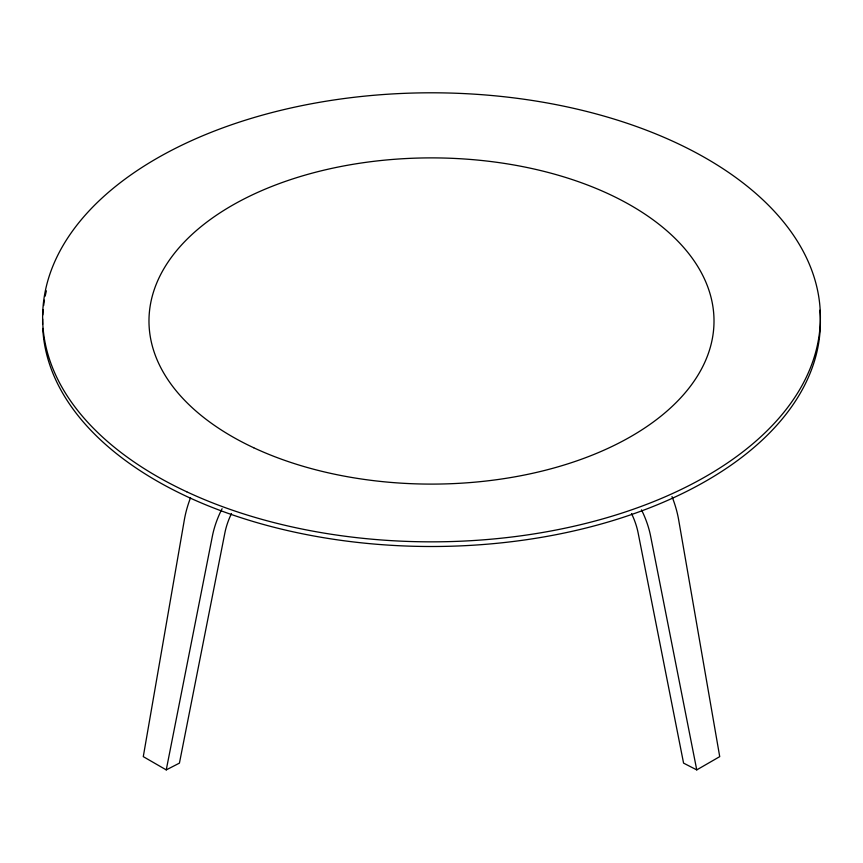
<?xml version="1.0" encoding="UTF-8"?>
<svg xmlns="http://www.w3.org/2000/svg" width="863" height="863" viewBox="0 0 863 863"><rect width="100%" height="100%" fill="white"/><g stroke="black" fill="none" stroke-linecap="round" stroke-linejoin="round"><path stroke-width="1.29" d="M190.54 497.746A74.347 40.345 -62.8 0 0 184.337 519.893L143.28 756.635L166.246 769.893L212.395 536.096A74.347 45.351 -57 0 1 222.082 508.717M631.511 513.55A57.185 34.887 57 0 1 638.135 532.956L683.572 763.119L696.754 769.893L719.72 756.635L678.663 519.893A74.347 40.345 62.8 0 0 671.997 496.57M166.246 769.893L179.428 763.119L224.865 532.956A57.185 34.887 -57 0 1 231.489 513.55M696.754 769.893L650.605 536.096A74.347 45.351 57 0 0 641.489 509.85M819.85 310.238A388.879 224.52 0 0 1 447.228 546.322A388.879 224.52 0 0 1 42.772 328.393M42.643 324.369A388.879 224.52 0 0 1 42.654 318.997M42.805 314.952A388.879 224.52 0 0 1 43.215 309.569M43.668 305.534A388.879 224.52 0 0 1 44.455 300.162M45.2 296.149A388.879 224.52 0 0 1 46.375 290.831M186.764 491.802A388.879 224.52 0 0 0 815.6 352.438A388.879 224.52 0 0 0 292.136 107.713A388.879 224.52 0 0 0 186.764 491.802M253.711 447.757A282.514 163.107 0 0 0 710.529 346.505A282.514 163.107 0 0 0 330.259 168.717A282.514 163.107 0 0 0 253.711 447.757"/></g></svg>
